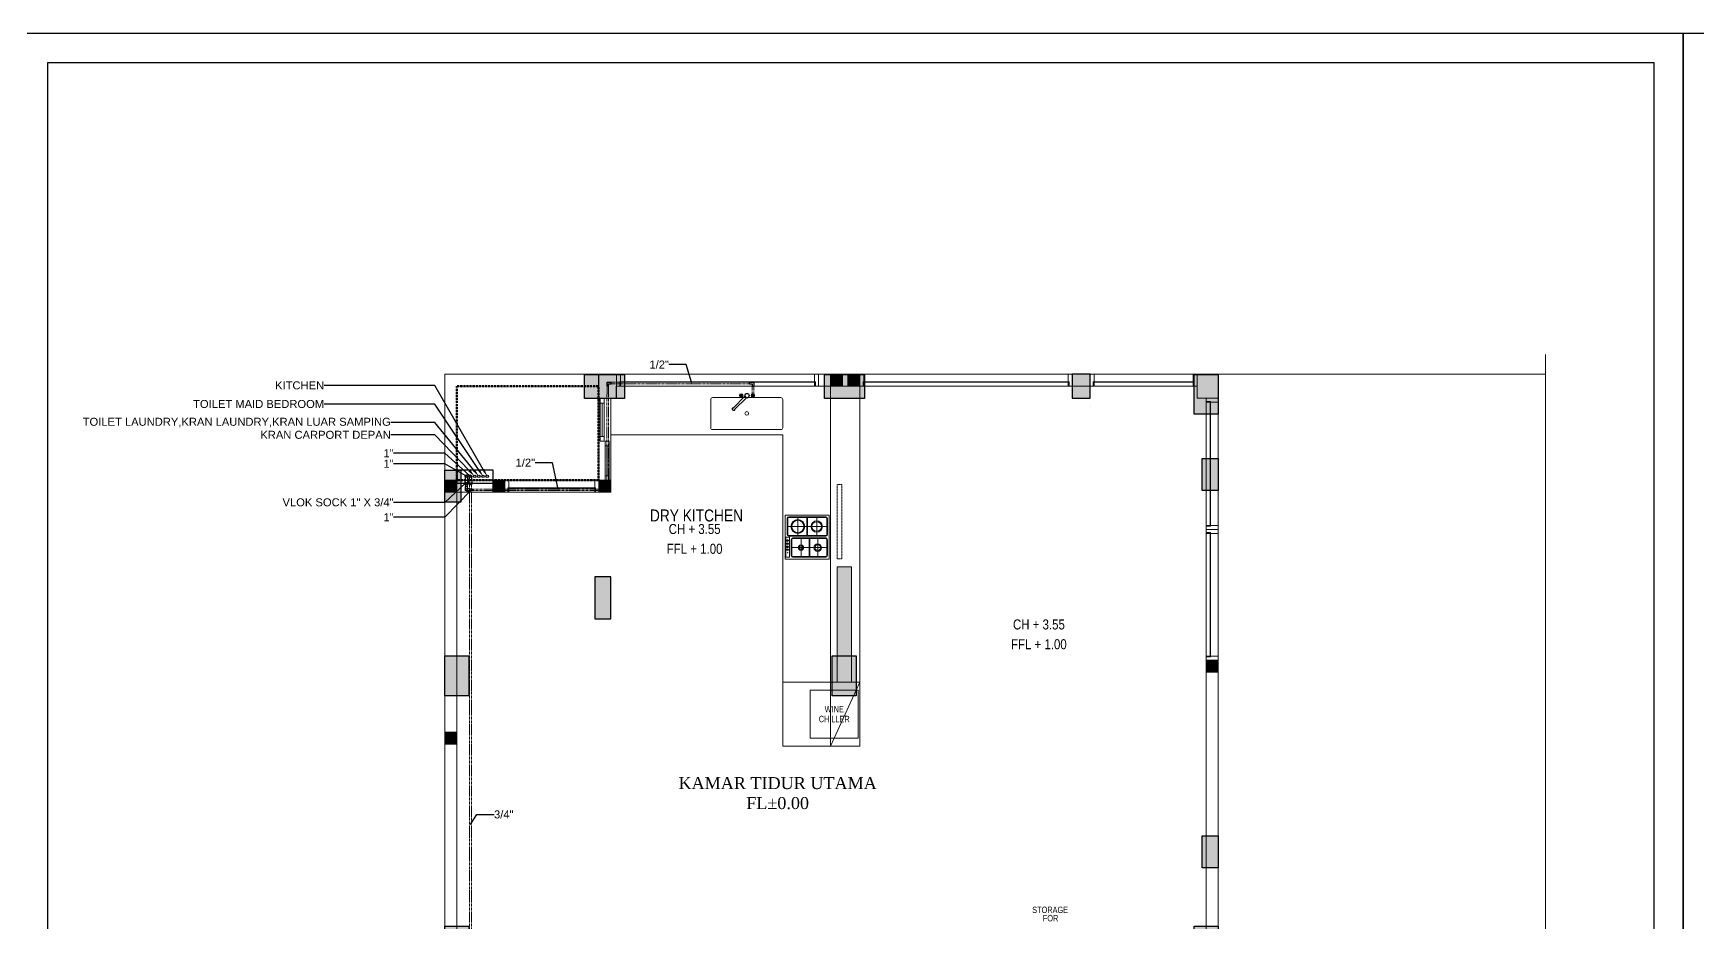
# Model space of a CAD drawing. Header units: millimetres. Extents: x 7371 to 278338, y -43753 to 35464.
# Drawn here: x 28353 to 49153, y 24348 to 35464 of the extents above; entities that cross this region are included whole.
import ezdxf
from ezdxf import colors
from ezdxf.entities.mleader import LeaderData, LeaderLine
from ezdxf.math import Vec2, Vec3

# ---------------------------------------------------------------- set-up
doc = ezdxf.new("R2010")
doc.units = ezdxf.units.MM
doc.header["$MEASUREMENT"] = 0
for name, pattern in [('CENTER', [50.8, 31.75, -6.35, 6.35, -6.35]), ('DASHED2', [0.375, 0.25, -0.125]), ('HIDDEN2', [0.1875, 0.125, -0.0625]), ('SLD-Solid', [0])]:
    doc.linetypes.add(name, pattern=pattern)
for name, color, linetype, lineweight in [('8', 8, 'Continuous', 5), ('DIM', 1, 'Continuous', 5), ('DINDING', 1, 'Continuous', 20), ('DOOR OPENING', 4, 'SLD-Solid', 5), ('FURNITURE', 25, 'Continuous', 5), ('HATCH', 8, 'Continuous', 13), ('KOL', 5, 'Continuous', 18), ('LEGEND', 1, 'DASHED2', 50), ('PIPA AIR BERSIH', 5, 'CENTER', 5), ('TEXT 1', 210, 'Continuous', 5)]:
    doc.layers.add(name, color=color, linetype=linetype, lineweight=lineweight)
for name, color, linetype in [('SUB TEXT', 1, 'Continuous'), ('TEXT', 4, 'Continuous'), ('WALL', 90, 'Continuous')]:
    doc.layers.add(name, color=color, linetype=linetype)
doc.styles.add('Arial Narrow', font='ARIALN.TTF')
doc.styles.get("Standard").update_dxf_attribs({"font": 'arial.ttf'})
pattern_1 = [(0, (0, 0), (0, 6.985), [5.08, -1.905]), (90, (0, 0), (-6.985, 4e-16), [5.08, -1.905])]

# ---------------------------------------------------------------- blocks, each defined once
blk = doc.blocks.new('KOLOM PRAKTIS')
at = {"layer": 'HATCH'}
h = blk.add_hatch(color=256, dxfattribs=at)
h.dxf.hatch_style = 1
h.paths.add_polyline_path([(-75, 75), (-75, -75), (75, -75), (75, 75)])
at = {"layer": 'KOL'}
blk.add_lwpolyline([(-75, -75), (75, -75), (75, 75), (-75, 75)], close=True, dxfattribs=at)
blk = doc.blocks.new('KSK 3A')
at = {"layer": 'DOOR OPENING', "linetype": 'Continuous'}
blk.add_line((0, 0), (0, 150), dxfattribs=at)
blk.add_lwpolyline([(50, 95), (40, 95), (40, 150), (5, 150), (5, 145), (0, 145), (0, 5), (5, 5), (5, 0), (50, 0)], close=True, dxfattribs=at)
blk = doc.blocks.new('k2')
at = {"layer": 'HATCH', "transparency": 33554687}
h = blk.add_hatch(color=256, dxfattribs=at)
h.dxf.hatch_style = 1
h.paths.add_polyline_path([(255.23, 156.058), (255.23, 155.758), (255.49, 155.758), (255.49, 156.058)])
at = {"layer": 'KOL', "transparency": 33554687}
blk.add_lwpolyline([(255.23, 155.758), (255.49, 155.758), (255.49, 156.058), (255.23, 156.058)], close=True, dxfattribs=at)
blk = doc.blocks.new('SINK PANTRY')
at = {"layer": 'FURNITURE', "linetype": 'Continuous', "ltscale": 0.5, "transparency": 33554687}
for p, q in [((207756, 177367), (207756, 178411)), ((207786, 178441), (208217, 178441)), ((208247, 178411), (208247, 177367)), ((207735, 177918), (207916, 178098)), ((207747, 177973), (207702, 177973)), ((207725, 177950), (207725, 177996)), ((207758, 177895), (207938, 178075)), ((207747, 177795), (207702, 177795)), ((207725, 177772), (207725, 177817)), ((208217, 177337), (207786, 177337))]:
    blk.add_line(p, q, dxfattribs=at)
for centre, radius in [((207725, 177884), 34.9), ((207725, 177884), 28.5), ((207725, 177973), 27.9), ((207725, 177973), 22.8), ((207999, 177889), 27.9), ((207725, 177795), 27.9), ((207725, 177795), 22.8)]:
    blk.add_circle(centre, radius, dxfattribs=at)
for centre, radius, start, end in [((207786, 178411), 30, 90, 180), ((208217, 178411), 30, 0, 90), ((207931, 178090), 23.3, 267.9463, 180.6751), ((207931, 178090), 16.9, 295.2833, 150.2559), ((207786, 177367), 30, 180, 220.8107), ((207786, 177367), 30, 180, 270), ((208217, 177367), 30, 270, 0)]:
    blk.add_arc(centre, radius, start, end, dxfattribs=at)
blk = doc.blocks.new('DAP')
at = {"layer": '8', "transparency": 33554687}
for p, q in [((250.293, 167.112), (250.843, 167.112)), ((250.293, 166.562), (250.293, 167.112)), ((250.315, 166.87), (250.315, 167.068)), ((250.324, 166.87), (250.324, 167.068)), ((250.564, 166.969), (250.324, 166.969)), ((250.337, 167.09), (250.799, 167.09)), ((250.337, 167.082), (250.564, 167.082)), ((250.451, 167.082), (250.451, 166.857)), ((250.564, 167.082), (250.564, 166.857)), ((250.573, 167.082), (250.573, 166.857)), ((250.573, 167.082), (250.799, 167.082)), ((250.573, 166.969), (250.812, 166.969)), ((250.686, 167.082), (250.686, 166.857)), ((250.812, 166.87), (250.812, 167.068)), ((250.821, 167.068), (250.821, 166.87)), ((250.821, 166.87), (250.821, 167.061)), ((250.843, 167.112), (250.843, 166.562)), ((250.302, 166.837), (250.302, 166.585)), ((250.347, 166.837), (250.302, 166.837)), ((250.322, 166.792), (250.337, 166.792)), ((250.322, 166.754), (250.337, 166.754)), ((250.337, 166.857), (250.564, 166.857)), ((250.337, 166.848), (250.799, 166.848)), ((250.347, 166.585), (250.347, 166.837)), ((250.367, 166.606), (250.367, 166.804)), ((250.376, 166.606), (250.376, 166.804)), ((250.389, 166.826), (250.799, 166.826)), ((250.389, 166.817), (250.59, 166.817)), ((250.49, 166.817), (250.49, 166.593)), ((250.573, 166.857), (250.799, 166.857)), ((250.59, 166.817), (250.59, 166.593)), ((250.599, 166.817), (250.799, 166.817)), ((250.599, 166.817), (250.599, 166.593)), ((250.699, 166.817), (250.699, 166.593)), ((250.812, 166.606), (250.812, 166.804)), ((250.821, 166.804), (250.821, 166.606)), ((250.821, 166.606), (250.821, 166.804)), ((250.843, 166.562), (250.293, 166.562)), ((250.302, 166.585), (250.347, 166.585)), ((250.322, 166.716), (250.337, 166.716)), ((250.322, 166.679), (250.337, 166.679)), ((250.376, 166.705), (250.59, 166.705)), ((250.389, 166.593), (250.59, 166.593)), ((250.389, 166.584), (250.799, 166.584)), ((250.599, 166.705), (250.818, 166.705)), ((250.599, 166.593), (250.799, 166.593)), ((250.261, 165.022), (251.225, 165.022)), ((250.86, 165.022), (250.86, 164.222)), ((250.86, 164.222), (251.225, 165.022)), ((251.225, 165.022), (251.225, 164.222))]:
    blk.add_line(p, q, dxfattribs=at)
at = {"layer": '8', "linetype": 'Continuous', "transparency": 33554687}
blk.add_line((250.261, 164.222), (251.225, 164.222), dxfattribs=at)
at = {"layer": '8', "linetype": 'HIDDEN2', "ltscale": 5, "transparency": 33554559}
blk.add_lwpolyline([(250.605, 164.322), (251.205, 164.322), (251.205, 164.922), (250.605, 164.922)], close=True, dxfattribs=at)
at = {"layer": '8', "transparency": 33554687}
for centre, radius in [((250.451, 166.969), 0.087), ((250.451, 166.969), 0.076), ((250.686, 166.969), 0.0712), ((250.686, 166.969), 0.0602), ((250.322, 166.792), 0.0113), ((250.322, 166.754), 0.0113), ((250.322, 166.716), 0.0113), ((250.322, 166.792), 0.00804), ((250.322, 166.754), 0.00804), ((250.322, 166.716), 0.00804), ((250.49, 166.705), 0.034), ((250.49, 166.705), 0.023), ((250.699, 166.705), 0.0476), ((250.699, 166.705), 0.0366), ((250.322, 166.679), 0.0113), ((250.322, 166.679), 0.00804), ((250.322, 166.641), 0.00282)]:
    blk.add_circle(centre, radius, dxfattribs=at)
for centre, radius, start, end in [((250.337, 167.068), 0.022, 90, 180), ((250.337, 167.068), 0.0132, 90, 180), ((250.799, 167.068), 0.022, 0, 90), ((250.799, 167.068), 0.0132, 0, 90), ((250.337, 166.87), 0.022, 180, 270), ((250.337, 166.87), 0.0132, 180, 270), ((250.389, 166.804), 0.022, 90, 180), ((250.389, 166.804), 0.0132, 90, 180), ((250.799, 166.87), 0.022, 270, 0), ((250.799, 166.87), 0.0132, 270, 0), ((250.799, 166.804), 0.022, 0, 90), ((250.799, 166.804), 0.0132, 0, 90), ((250.389, 166.606), 0.022, 180, 270), ((250.389, 166.606), 0.0132, 180, 270), ((250.799, 166.606), 0.022, 270, 0), ((250.799, 166.606), 0.0132, 270, 0)]:
    blk.add_arc(centre, radius, start, end, dxfattribs=at)
at = {"layer": 'FURNITURE', "linetype": 'Continuous', "transparency": 33554687}
for p in [(248.11, 168.117), (250.261, 164.222)]:
    blk.add_line(p, (250.261, 168.117), dxfattribs=at)
at = {"layer": 'FURNITURE', "linetype": 'Continuous', "transparency": 33554687, "xscale": -0.0008158005074942445, "yscale": 0.0008158005074942445, "zscale": 0.0008158005074942277, "rotation": 90}
blk.add_blockref('SINK PANTRY', (394.933, 338.068), dxfattribs=at)
at = {"layer": 'TEXT 1', "transparency": 33554687, "style": 'Arial Narrow'}
for s, p in [('WINE', (250.786, 164.645)), ('CHILLER', (250.712, 164.521))]:
    blk.add_text(s, height=0.08, dxfattribs=at).set_placement(p)
blk = doc.blocks.new('k4')
at = {"true_color": 0x636466}
h = blk.add_hatch(dxfattribs=at)
h.set_pattern_fill('ANGLE', color=251)
h.set_pattern_definition(pattern_1)
h.paths.add_polyline_path([(210.558, -20.392), (210.358, -20.392), (210.358, -20.792), (210.558, -20.792)])
h = blk.add_hatch(color=251, dxfattribs=at)
h.dxf.hatch_style = 1
h.paths.add_polyline_path([(210.558, -20.594), (210.358, -20.594), (210.358, -20.792), (210.558, -20.792)])
h.paths.add_polyline_path([(210.558, -20.392), (210.358, -20.392), (210.358, -20.594), (210.558, -20.594)])
for p, q in [((210.358, -20.392), (210.558, -20.392)), ((210.558, -20.392), (210.558, -20.792)), ((210.558, -20.792), (210.358, -20.792))]:
    blk.add_line(p, q)
blk.add_lwpolyline([(210.358, -20.392), (210.558, -20.392), (210.558, -20.792), (210.358, -20.792)], close=True)
blk = doc.blocks.new('kolom1')
at = {"true_color": 0x636466}
h = blk.add_hatch(dxfattribs=at)
h.set_pattern_fill('ANGLE', color=251)
h.set_pattern_definition(pattern_1)
h.paths.add_polyline_path([(201.312, -20.514), (201.612, -20.514), (201.612, -20.014), (201.312, -20.014)])
h = blk.add_hatch(color=251, dxfattribs=at)
h.dxf.hatch_style = 1
h.paths.add_polyline_path([(201.612, -20.014), (201.312, -20.014), (201.312, -20.514), (201.612, -20.514)])
blk.add_lwpolyline([(201.612, -20.014), (201.612, -20.514), (201.312, -20.514), (201.312, -20.014)], close=True)
blk = doc.blocks.new('KL3')
at = {"true_color": 0x636466}
h = blk.add_hatch(color=251, dxfattribs=at)
h.dxf.hatch_style = 1
h.paths.add_polyline_path([(349.253, -321.782), (349.103, -321.782), (349.103, -322.082), (349.253, -322.082)])
at = {"color": 244, "lineweight": -2, "true_color": 0x991b1e}
blk.add_line((357.173, -307.682), (357.173, -307.682), dxfattribs=at)
blk.add_lwpolyline([(349.103, -321.782), (349.253, -321.782), (349.253, -322.082), (349.103, -322.082)], close=True)
for p, rotation in [((371.364, -105.971), 270), ((374.364, -105.971), 270), ((374.364, -112.971), 270), ((555.574, -336.896), 180), ((374.364, -118.896), 270), ((377.361, -118.896), 270)]:
    blk.add_blockref('kolom1', p, dxfattribs=dict(rotation=rotation))
for name, p in [('kolom1', (157.161, -287.269)), ('k4', (148.214, -287.942)), ('k4', (138.744, -288.09)), ('kolom1', (147.791, -290.789)), ('kolom1', (152.636, -290.789)), ('k4', (148.214, -292.662)), ('kolom1', (147.791, -294.169)), ('kolom1', (157.161, -294.169)), ('kolom1', (155.636, -296.369)), ('kolom1', (147.791, -300.169))]:
    blk.add_blockref(name, p)
blk = doc.blocks.new('fdfd')
blk.add_lwpolyline([(99685, -1599), (99685, -1649), (99717, -1649), (99717, -1599)])
blk.add_circle((99701, -1599), 16)
blk = doc.blocks.new('sock1')
for points in [[(99331.5, -6891.7), (99346.5, -6891.7), (99346.5, -6907.2), (99345, -6909.4), (99345, -6917.9), (99333, -6917.9), (99333, -6909.4), (99331.5, -6907.2), (99331.5, -6891.7)], [(99345, -6909.4), (99333, -6909.4)]]:
    blk.add_lwpolyline(points)
blk = doc.blocks.new('_Dot')
at = {"color": 0, "linetype": 'ByBlock', "lineweight": -2}
blk.add_line((-0.5, 0), (-1, 0), dxfattribs=at)
at = {"color": 0, "linetype": 'ByBlock', "const_width": 0.5}
blk.add_lwpolyline([(-0.25, 0, 1), (0.25, 0, 1)], format="xyb", close=True, dxfattribs=at)

msp = doc.modelspace()

# ---------------------------------------------------------------- hatches: boundary and pattern name
at = {"layer": 'HATCH', "transparency": 33554559}
h = msp.add_hatch(color=8, dxfattribs=at)
h.dxf.hatch_style = 1
h.paths.add_polyline_path([(38399.7, 27354.7), (38579.5, 27354.7), (38579.5, 28793.7), (38399.7, 28793.7)])
at = {"layer": 'WALL', "transparency": 33554687}
h = msp.add_hatch(color=8, dxfattribs=at)
h.dxf.hatch_style = 1
h.paths.add_polyline_path([(35641.6, 31202), (35419.3, 31202), (35419.3, 30902.2), (35641.6, 30902.2), (35641.6, 31052.1)])
h = msp.add_hatch(color=8, dxfattribs=at)
h.dxf.hatch_style = 1
h.paths.add_polyline_path([(41337.6, 30902.2), (41560, 30902.2), (41560, 31202), (41337.6, 31202)])
at = {"layer": 'WALL', "transparency": 33554559}
h = msp.add_hatch(color=8, dxfattribs=at)
h.dxf.hatch_style = 1
h.paths.add_polyline_path([(35569.1, 28668.8), (35419.3, 28668.8), (35369.3, 28668.8), (35369.3, 28144.1), (35569.1, 28144.1)])

# ---------------------------------------------------------------- linework, layer by layer
for points in [[(48970.2, 35463.6), (48970.2, 5896.5), (28170.7, 5896.5), (28170.7, 35463.6)], [(69769.7, 35463.6), (69769.7, 5896.5), (48970.2, 5896.5), (48970.2, 35463.6)], [(48605.3, 35098.7), (48605.3, 6261.4), (28535.6, 6261.4), (28535.6, 35098.7)], [(34101.7, 30002.8), (33645.8, 30002.8), (33645.8, 29842.8), (34101.7, 29842.8)]]:
    msp.add_lwpolyline(points, close=True)
for points in [[(35522.6, 31052.1), (35522.6, 31102.4), (35572.6, 31102.4)], [(35542.6, 31052.1), (35522.6, 31052.1)], [(35542.6, 31052.1), (35542.6, 31082.1), (35572.6, 31082.1)], [(35572.6, 31082.1), (35572.6, 31102.4)], [(37305.2, 31082.4), (37305.2, 31102.4)], [(37305.2, 31102.4), (37355.5, 31102.4), (37355.5, 31052.4)], [(37305.2, 31082.4), (37335.2, 31082.4), (37335.2, 31052.4)], [(37335.2, 31052.4), (37355.5, 31052.4)], [(33645.2, 29877.9), (33645.6, 30002.8)], [(35522.3, 29798.3), (35522.3, 29768.3), (35492.3, 29768.3)], [(35542.3, 29798.3), (35542.3, 29748), (35492.3, 29748)], [(35492.3, 29768.3), (35492.3, 29748)], [(35522.3, 29798.3), (35542.3, 29798.3)]]:
    msp.add_lwpolyline(points)
for centre in [(33765.6, 29927.6), (33817.6, 29927.4), (33869.6, 29927.3), (33921.6, 29927.1), (33973.6, 29927), (34025.6, 29926.6)]:
    msp.add_circle(centre, 16)
at = {"layer": '8', "color": 8, "transparency": 33554687}
for p, q in [((47248.5, 31202), (43158.8, 31202)), ((38317.2, 27354.7), (38317.2, 31052.1))]:
    msp.add_line(p, q, dxfattribs=at)
at = {"layer": '8', "color": 8, "linetype": 'Continuous', "transparency": 33554687}
msp.add_line((38682, 31052.1), (38682, 27354.7), dxfattribs=at)
at = {"layer": '8', "color": 8, "transparency": 33554687}
msp.add_lwpolyline([(47248.5, 11315.9), (47248.5, 31448.7)], dxfattribs=at)
at = {"layer": '8', "color": 8, "linetype": 'DASHED2', "ltscale": 5, "transparency": 33554559}
msp.add_lwpolyline([(38397.2, 28893.6), (38457.1, 28893.6), (38457.1, 29823), (38397.2, 29823)], close=True, dxfattribs=at)
at = {"layer": 'DINDING', "color": 8}
for p, q in [((33495.6, 29877.9), (33495.6, 31202)), ((33495.6, 31202), (35419.3, 31202))]:
    msp.add_line(p, q, dxfattribs=at)
for points in [[(42899, 31052.1), (35641.6, 31052.1), (35641.6, 31202), (42899, 31202)], [(33645.5, 29753), (33645.5, 17086.9), (33495.6, 17086.9), (33495.6, 29753)], [(33645.5, 29728), (34095.2, 29728), (34095.2, 29877.9), (33645.5, 29877.9)], [(43008.9, 23982.1), (43008.9, 27479.6), (43158.8, 27479.6), (43158.8, 23982.1)]]:
    msp.add_lwpolyline(points, close=True, dxfattribs=at)
at = {"layer": 'DOOR OPENING', "color": 8, "linetype": 'Continuous'}
for p, q in [((38167.3, 31202), (38167.3, 31052.1)), ((38682, 31202), (38682, 31052.1)), ((41337.6, 31202), (41337.6, 31052.1)), ((41560, 31202), (41560, 31052.1)), ((42899, 31202), (42899, 31052.1)), ((43158.8, 30902.2), (43008.9, 30902.2)), ((34245.1, 29877.9), (34245.1, 29728)), ((35419.3, 29877.9), (35419.3, 29728)), ((43158.8, 29263.4), (43008.9, 29263.4)), ((43158.8, 29263.4), (43008.9, 29263.4)), ((43158.8, 27629.5), (43008.9, 27629.5))]:
    msp.add_line(p, q, dxfattribs=at)
at = {"layer": 'DOOR OPENING', "color": 8, "linetype": 'Continuous', "ltscale": 0.75, "transparency": 33554687}
for p, q in [((38127.4, 31102.1), (38117.4, 31102.1)), ((38117.4, 31102.1), (38117.4, 31052.1)), ((38117.4, 31052.1), (38127.4, 31052.1)), ((38127.4, 31052.1), (38127.4, 31102.1)), ((38721.9, 31052.1), (38721.9, 31102.1)), ((38721.9, 31102.1), (38731.9, 31102.1)), ((38731.9, 31052.1), (38721.9, 31052.1)), ((38731.9, 31102.1), (38731.9, 31052.1)), ((41297.6, 31102.1), (41287.6, 31102.1)), ((41287.6, 31102.1), (41287.6, 31052.1)), ((41287.6, 31052.1), (41297.6, 31052.1)), ((41297.6, 31052.1), (41297.6, 31102.1)), ((41599.9, 31052.1), (41599.9, 31102.1)), ((41599.9, 31102.1), (41609.9, 31102.1)), ((41609.9, 31052.1), (41599.9, 31052.1)), ((41609.9, 31102.1), (41609.9, 31052.1)), ((42859, 31102.1), (42849, 31102.1)), ((42849, 31102.1), (42849, 31052.1)), ((42849, 31052.1), (42859, 31052.1)), ((42859, 31052.1), (42859, 31102.1)), ((34285, 29728), (34285, 29778)), ((34285, 29778), (34295, 29778)), ((34295, 29778), (34295, 29728)), ((35379.3, 29778), (35369.3, 29778)), ((35369.3, 29778), (35369.3, 29728)), ((35379.3, 29728), (35379.3, 29778)), ((34295, 29728), (34285, 29728)), ((35369.3, 29728), (35379.3, 29728)), ((43008.9, 29313.3), (43008.9, 29303.3)), ((43058.9, 29313.3), (43008.9, 29313.3)), ((43008.9, 29303.3), (43058.9, 29303.3)), ((43008.9, 29213.4), (43008.9, 29223.4)), ((43008.9, 29223.4), (43058.9, 29223.4)), ((43058.9, 29213.4), (43008.9, 29213.4)), ((43058.9, 29303.3), (43058.9, 29313.3)), ((43058.9, 29223.4), (43058.9, 29213.4))]:
    msp.add_line(p, q, dxfattribs=at)
at = {"layer": 'DOOR OPENING', "color": 8, "linetype": 'Continuous', "transparency": 33554687}
for p, q in [((35419.3, 29877.9), (35419.3, 30902.2)), ((35439.2, 30840.6), (35439.2, 30423.4)), ((35464.2, 30840.6), (35464.2, 30423.4)), ((35489.2, 30840.6), (35489.2, 30423.4)), ((35569.1, 29877.9), (35569.1, 30902.2)), ((35499.2, 30306), (35499.2, 29933.7)), ((35524.2, 30306), (35524.2, 29933.7)), ((35549.2, 30306), (35549.2, 29933.7))]:
    msp.add_line(p, q, dxfattribs=at)
at = {"layer": 'DOOR OPENING', "color": 8, "linetype": 'Continuous'}
for points in [[(38117.4, 31107.1), (38127.4, 31107.1), (38127.4, 31052.1), (38162.3, 31052.1), (38162.3, 31057.1), (38167.3, 31057.1), (38167.3, 31197), (38162.3, 31197), (38162.3, 31202), (38117.4, 31202)], [(38731.9, 31107.1), (38721.9, 31107.1), (38721.9, 31052.1), (38687, 31052.1), (38687, 31057.1), (38682, 31057.1), (38682, 31197), (38687, 31197), (38687, 31202), (38731.9, 31202)], [(41287.6, 31107.1), (41297.6, 31107.1), (41297.6, 31052.1), (41332.6, 31052.1), (41332.6, 31057.1), (41337.6, 31057.1), (41337.6, 31197), (41332.6, 31197), (41332.6, 31202), (41287.6, 31202)], [(41609.9, 31107.1), (41599.9, 31107.1), (41599.9, 31052.1), (41564.9, 31052.1), (41564.9, 31057.1), (41560, 31057.1), (41560, 31197), (41564.9, 31197), (41564.9, 31202), (41609.9, 31202)], [(42849, 31107.1), (42859, 31107.1), (42859, 31052.1), (42894, 31052.1), (42894, 31057.1), (42899, 31057.1), (42899, 31197), (42894, 31197), (42894, 31202), (42849, 31202)], [(43063.9, 30852.2), (43063.9, 30862.2), (43008.9, 30862.2), (43008.9, 30897.2), (43013.9, 30897.2), (43013.9, 30902.2), (43153.8, 30902.2), (43153.8, 30897.2), (43158.8, 30897.2), (43158.8, 30852.2)], [(34295, 29783), (34285, 29783), (34285, 29728), (34250.1, 29728), (34250.1, 29733), (34245.1, 29733), (34245.1, 29872.9), (34250.1, 29872.9), (34250.1, 29877.9), (34295, 29877.9)], [(35369.3, 29783), (35379.3, 29783), (35379.3, 29728), (35414.3, 29728), (35414.3, 29733), (35419.3, 29733), (35419.3, 29872.9), (35414.3, 29872.9), (35414.3, 29877.9), (35369.3, 29877.9)], [(43063.9, 29313.3), (43063.9, 29303.3), (43008.9, 29303.3), (43008.9, 29268.3), (43013.9, 29268.3), (43013.9, 29263.4), (43153.8, 29263.4), (43153.8, 29268.3), (43158.8, 29268.3), (43158.8, 29313.3)], [(43063.9, 29213.4), (43063.9, 29223.4), (43008.9, 29223.4), (43008.9, 29258.4), (43013.9, 29258.4), (43013.9, 29263.4), (43153.8, 29263.4), (43153.8, 29258.4), (43158.8, 29258.4), (43158.8, 29213.4)], [(43063.9, 27679.5), (43063.9, 27669.5), (43008.9, 27669.5), (43008.9, 27634.5), (43013.9, 27634.5), (43013.9, 27629.5), (43153.8, 27629.5), (43153.8, 27634.5), (43158.8, 27634.5), (43158.8, 27679.5)]]:
    msp.add_lwpolyline(points, close=True, dxfattribs=at)
at = {"layer": 'DOOR OPENING', "color": 8, "linetype": 'Continuous', "transparency": 33554687}
for points in [[(38127.4, 31107.1), (35681.6, 31107.1), (35681.6, 31102.1), (38127.4, 31102.1)], [(41297.6, 31107.1), (38721.9, 31107.1), (38721.9, 31102.1), (41297.6, 31102.1)], [(42859, 31107.1), (41599.9, 31107.1), (41599.9, 31102.1), (42859, 31102.1)], [(43158.8, 27629.5), (43158.8, 30902.2), (43008.9, 30902.2), (43008.9, 27629.5)], [(43063.9, 29303.3), (43063.9, 30862.2), (43058.9, 30862.2), (43058.9, 29303.3)], [(35419.3, 29877.9), (34245.1, 29877.9), (34245.1, 29728), (35419.3, 29728)], [(35379.3, 29783), (34285, 29783), (34285, 29778), (35379.3, 29778)], [(43063.9, 27669.5), (43063.9, 29223.4), (43058.9, 29223.4), (43058.9, 27669.5)]]:
    msp.add_lwpolyline(points, close=True, dxfattribs=at)
at = {"layer": 'DOOR OPENING', "color": 8, "linetype": 'Continuous', "ltscale": 0.75, "transparency": 33554687}
for points in [[(35691.6, 31052.1), (35681.6, 31052.1), (35681.6, 31102.1), (35691.6, 31102.1)], [(35489.2, 30902.2), (35489.2, 30840.6), (35439.2, 30840.6), (35439.2, 30902.2), (35469.2, 30902.2)], [(43008.9, 30852.2), (43008.9, 30862.2), (43058.9, 30862.2), (43058.9, 30852.2)], [(35489.2, 30423.4), (35489.2, 30367.6), (35439.2, 30367.6), (35439.2, 30423.4), (35469.2, 30423.4)], [(35549.2, 30367.6), (35549.2, 30306), (35499.2, 30306), (35499.2, 30367.6), (35529.2, 30367.6)], [(35549.2, 29933.7), (35549.2, 29877.9), (35499.2, 29877.9), (35499.2, 29933.7), (35529.2, 29933.7)], [(43008.9, 27679.5), (43008.9, 27669.5), (43058.9, 27669.5), (43058.9, 27679.5)]]:
    msp.add_lwpolyline(points, close=True, dxfattribs=at)
at = {"layer": 'KOL', "color": 8, "transparency": 33554687}
msp.add_lwpolyline([(38579.5, 27354.7), (38399.7, 27354.7), (38399.7, 28793.7), (38579.5, 28793.7)], close=True, dxfattribs=at)
at = {"layer": 'LEGEND', "color": 8}
msp.add_lwpolyline([(33645.5, 31052.1), (35414.3, 31052.1), (35414.3, 29877.9), (33645.5, 29877.9)], close=True, dxfattribs=at)
at = {"layer": 'PIPA AIR BERSIH'}
for points in [[(35522.3, 29798.3), (35522.6, 31052.1)], [(35542.6, 29798.3), (35542.6, 31052.1)], [(37305.2, 31102.1), (35572.6, 31102.4)], [(37305.2, 31082.4), (35572.6, 31082.1)], [(37335.5, 30956.8), (37335.5, 31052.1)], [(37355.5, 30956.7), (37355.5, 31052.1)], [(33677.6, 30002.8), (33677.6, 30002.9)], [(33752.5, 29822.3), (33752.5, 29799.8)], [(33804.4, 29748), (33765.2, 29748)], [(33777.8, 29822.3), (33777.8, 29799.8)], [(33804.5, 29822.2), (33801.6, 18701.7)], [(33829.8, 29822.2), (33829.8, 18701.7)], [(35492.3, 29768.3), (33851, 29768.3)], [(35492.3, 29748), (33851, 29748)]]:
    msp.add_lwpolyline(points, dxfattribs=at)
at = {"layer": 'WALL', "color": 8, "transparency": 33554687}
for p, q in [((35419.3, 31202), (35641.6, 31202)), ((35419.3, 30902.2), (35419.3, 31202)), ((35641.6, 30902.2), (35641.6, 31052.1)), ((35419.3, 30902.2), (35641.6, 30902.2)), ((35569.1, 28668.8), (35369.3, 28668.8)), ((35369.3, 28668.8), (35369.3, 28144.1)), ((35569.1, 28144.1), (35569.1, 28668.8)), ((35369.3, 28144.1), (35569.1, 28144.1))]:
    msp.add_line(p, q, dxfattribs=at)
msp.add_lwpolyline([(41337.6, 30902.2), (41560, 30902.2), (41560, 31202), (41337.6, 31202)], close=True, dxfattribs=at)

# ---------------------------------------------------------------- block references
for name, p, xscale, yscale, zscale in [('KL3', (-315362.7, 338269.1), 999.2999589644489, 999.2999589644489, 999.2999589644489), ('sock1', (-176384.7, 44457), 2.115480875149517, 2.115480875149517, 2.115480875149517), ('sock1', (-176332.7, 44456.9), 2.115480875149517, 2.115480875149517, 2.115480875149517)]:
    msp.add_blockref(name, p, dxfattribs=dict(xscale=xscale, yscale=yscale, zscale=zscale))
at = {"color": 8, "xscale": 999.2999589644489, "yscale": 999.2999589644489, "zscale": 999.2999589644489}
for name, p in [('k2', (-212152.1, -124746.3)), ('DAP', (-212367.4, -137552.2))]:
    msp.add_blockref(name, p, dxfattribs=at)
for p in [(-65935.1, 31526.9), (-65883.1, 31526.7)]:
    msp.add_blockref('fdfd', p)
for name, p, xscale, yscale, zscale, rotation in [('fdfd', (116744.7, 28427.1), 0.832286218662922, 0.832286218662922, 0.832286218662922, 180), ('fdfd', (32434.1, -53221.3), 0.832286218662922, 0.832286218662922, 0.832286218662922, 89.99999999999999), ('sock1', (22143.3, -138361.7), 1.692384477065445, 1.692384477065445, 1.692384477065445, 89.99999999999999)]:
    msp.add_blockref(name, p, dxfattribs=dict(xscale=xscale, yscale=yscale, zscale=zscale, rotation=rotation))
at = {"layer": 'DOOR OPENING', "color": 8, "transparency": 33554687, "xscale": -0.999299958964449, "yscale": 0.999299958964449, "zscale": 0.999299958964449, "rotation": 180}
msp.add_blockref('KSK 3A', (35641.6, 31202), dxfattribs=at)
at = {"layer": 'WALL', "color": 8, "transparency": 33554687, "xscale": 0.999299958964449, "yscale": 0.999299958964449, "zscale": 0.999299958964449}
for p in [(38392.2, 31127), (38607, 31127), (33570.5, 29803), (34170.1, 29803), (35494.2, 29803), (43083.9, 27554.6), (33570.5, 26655.2)]:
    msp.add_blockref('KOLOM PRAKTIS', p, dxfattribs=at)

# ---------------------------------------------------------------- texts
at = {"layer": 'DIM', "color": 8, "insert": (37654.7, 25966.5), "char_height": 149.895, "attachment_point": 5}
msp.add_mtext('\\A1;{\\fTimes New Roman|b0|i0|c0|p18;KAMAR TIDUR UTAMA\\PFL%%P0.00}', dxfattribs=at)
at = {"layer": 'SUB TEXT', "color": 8, "transparency": 33554687, "style": 'Arial Narrow'}
for s, p in [('CH + 3.55', (36293.9, 29206.1)), ('FFL + 1.00', (36269.4, 28958.7)), ('CH + 3.55', (40595.8, 28013.2)), ('FFL + 1.00', (40571.3, 27765.9))]:
    msp.add_text(s, height=124.91, dxfattribs=at).set_placement(p)
at = {"layer": 'TEXT', "color": 8, "transparency": 33554687, "style": 'Arial Narrow'}
msp.add_text('DRY KITCHEN', height=149.895, dxfattribs=at).set_placement((36058.9, 29362.5))
at = {"layer": 'TEXT 1', "color": 8, "transparency": 33554687, "style": 'Arial Narrow'}
for s, p in [('STORAGE', (40836.4, 24468.7)), ('FOR', (40968.9, 24365.5))]:
    msp.add_text(s, height=79.94, dxfattribs=at).set_placement(p)

# ---------------------------------------------------------------- leaders
ml = msp.add_multileader_mtext('Standard')
ml.set_content('\\A1;1/2"', color=256)
ml.set_leader_properties()
ml.set_arrow_properties(name='DOT')
ml.build(insert=Vec2(0, 0))
ml.multileader.update_dxf_attribs({"dogleg_length": 0.36, "arrow_head_size": 10})
ctx = ml.context
ctx.base_point, ctx.char_height, ctx.arrow_head_size, ctx.landing_gap_size, ctx.plane_origin = Vec3(36074.3, 31322.7), 100, 10, 0.09, Vec3(36582.1, 31093.2)
ctx.text_align_type = 2
notes = []
notes.append((ctx, [(1, (1, 1, 0), (36512, 31322.7), (-1, 0), 215.5, [(0, [(36582.1, 31093.2)], 0, [])])]))
ctx.mtext.insert, ctx.mtext.width, ctx.mtext.alignment, ctx.mtext.flow_direction = Vec3(36296.4, 31373.5), 39.598, 3, 5
ml = msp.add_multileader_mtext('Standard')
ml.set_content('KITCHEN', color=256)
ml.set_leader_properties()
ml.build(insert=Vec2(0, 0))
ml.multileader.update_dxf_attribs({"dogleg_length": 0.36, "arrow_head_size": 100})
ctx = ml.context
ctx.base_point, ctx.char_height, ctx.arrow_head_size, ctx.landing_gap_size, ctx.plane_origin = Vec3(31396.1, 31062.7), 100, 100, 0.09, Vec3(34025.6, 29926.6)
ctx.text_align_type = 2
notes.append((ctx, [(1, (1, 1, 0), (33371.7, 31062.7), (-1, 0), 1384, [(0, [(34025.6, 29926.6)], 0, [])])]))
ctx.mtext.insert, ctx.mtext.width, ctx.mtext.alignment, ctx.mtext.flow_direction = Vec3(31987.7, 31113.6), 1232.045, 3, 5
ml = msp.add_multileader_mtext('Standard')
ml.set_content('TOILET MAID BEDROOM', color=256)
ml.set_leader_properties()
ml.build(insert=Vec2(0, 0))
ml.multileader.update_dxf_attribs({"dogleg_length": 0.36, "arrow_head_size": 100})
ctx = ml.context
ctx.base_point, ctx.char_height, ctx.arrow_head_size, ctx.landing_gap_size, ctx.plane_origin = Vec3(30363.7, 30830.3), 100, 100, 0.09, Vec3(33973.6, 29927)
ctx.text_align_type = 2
notes.append((ctx, [(1, (1, 1, 0), (33371.7, 30830.3), (-1, 0), 1384, [(0, [(33973.6, 29927)], 0, [])])]))
ctx.mtext.insert, ctx.mtext.alignment, ctx.mtext.flow_direction = Vec3(31987.7, 30881.2), 3, 5
ml = msp.add_multileader_mtext('Standard')
ml.set_content('TOILET LAUNDRY,KRAN LAUNDRY,KRAN LUAR SAMPING', color=256)
ml.set_leader_properties()
ml.build(insert=Vec2(0, 0))
ml.multileader.update_dxf_attribs({"dogleg_length": 0.36, "arrow_head_size": 100})
ctx = ml.context
ctx.base_point, ctx.char_height, ctx.arrow_head_size, ctx.landing_gap_size, ctx.plane_origin = Vec3(28982, 30598.8), 100, 100, 0.09, Vec3(33921.6, 29927.1)
ctx.text_align_type = 2
notes.append((ctx, [(1, (1, 1, 0), (33371.7, 30598.8), (-1, 0), 551.3, [(0, [(33921.6, 29927.1)], 0, [])])]))
ctx.mtext.insert, ctx.mtext.alignment, ctx.mtext.flow_direction = Vec3(32820.3, 30658.7), 3, 5
ml = msp.add_multileader_mtext('Standard')
ml.set_content('KRAN CARPORT DEPAN', color=256)
ml.set_leader_properties()
ml.build(insert=Vec2(0, 0))
ml.multileader.update_dxf_attribs({"dogleg_length": 0.36, "arrow_head_size": 100})
ctx = ml.context
ctx.base_point, ctx.char_height, ctx.arrow_head_size, ctx.landing_gap_size, ctx.plane_origin = Vec3(31211.9, 30444.8), 100, 100, 0.09, Vec3(33869.6, 29927.3)
ctx.text_align_type = 2
notes.append((ctx, [(1, (1, 1, 0), (33371.7, 30444.8), (-1, 0), 551.3, [(0, [(33869.6, 29927.3)], 0, [])])]))
ctx.mtext.insert, ctx.mtext.alignment, ctx.mtext.flow_direction = Vec3(32820.3, 30495.7), 3, 5
ml = msp.add_multileader_mtext('Standard')
ml.set_content('\\A1;1"', color=256)
ml.set_leader_properties()
ml.set_arrow_properties(name='DOT')
ml.build(insert=Vec2(0, 0))
ml.multileader.update_dxf_attribs({"dogleg_length": 0.36, "arrow_head_size": 10})
ctx = ml.context
ctx.base_point, ctx.char_height, ctx.arrow_head_size, ctx.landing_gap_size, ctx.plane_origin = Vec3(32750.6, 30215.8), 100, 10, 0.09, Vec3(33817.6, 29927.4)
ctx.text_align_type = 2
notes.append((ctx, [(1, (1, 1, 0), (33495.6, 30215.8), (-1, 0), 639.3, [(0, [(33817.6, 29927.4)], 0, [])])]))
ctx.mtext.insert, ctx.mtext.width, ctx.mtext.alignment, ctx.mtext.flow_direction = Vec3(32856.2, 30265.8), 39.598, 3, 5
ml = msp.add_multileader_mtext('Standard')
ml.set_content('\\A1;1"', color=256)
ml.set_leader_properties()
ml.set_arrow_properties(name='DOT')
ml.build(insert=Vec2(0, 0))
ml.multileader.update_dxf_attribs({"dogleg_length": 0.36, "arrow_head_size": 10})
ctx = ml.context
ctx.base_point, ctx.char_height, ctx.arrow_head_size, ctx.landing_gap_size, ctx.plane_origin = Vec3(32750.6, 30084.3), 100, 10, 0.09, Vec3(33765.6, 29927.6)
ctx.text_align_type = 2
notes.append((ctx, [(1, (1, 1, 0), (33495.6, 30084.3), (-1, 0), 639.3, [(0, [(33765.6, 29927.6)], 0, [])])]))
ctx.mtext.insert, ctx.mtext.width, ctx.mtext.alignment, ctx.mtext.flow_direction = Vec3(32856.2, 30134.3), 39.598, 3, 5
ml = msp.add_multileader_mtext('Standard')
ml.set_content('\\A1;1/2"', color=256)
ml.set_leader_properties()
ml.set_arrow_properties(name='DOT')
ml.build(insert=Vec2(0, 0))
ml.multileader.update_dxf_attribs({"dogleg_length": 0.36, "arrow_head_size": 10})
ctx = ml.context
ctx.base_point, ctx.char_height, ctx.arrow_head_size, ctx.landing_gap_size, ctx.plane_origin = Vec3(34401.8, 30096.8), 100, 10, 0.09, Vec3(34914.5, 29758.6)
ctx.text_align_type = 2
notes.append((ctx, [(1, (1, 1, 0), (34839.6, 30096.8), (-1, 0), 215.5, [(0, [(34914.5, 29758.6)], 0, [])])]))
ctx.mtext.insert, ctx.mtext.width, ctx.mtext.alignment, ctx.mtext.flow_direction = Vec3(34623.9, 30147.7), 39.598, 3, 5
ml = msp.add_multileader_mtext('Standard')
ml.set_content('\\A1;VLOK SOCK 1" X 3/4"', color=256)
ml.set_leader_properties()
ml.set_arrow_properties(name='DOT')
ml.build(insert=Vec2(0, 0))
ml.multileader.update_dxf_attribs({"dogleg_length": 0.36, "arrow_head_size": 10})
ctx = ml.context
ctx.base_point, ctx.char_height, ctx.arrow_head_size, ctx.landing_gap_size, ctx.plane_origin = Vec3(31474.6, 29601), 100, 10, 0.09, Vec3(33765.2, 29851.4)
ctx.text_align_type = 2
notes.append((ctx, [(1, (1, 1, 0), (33495.1, 29601), (-1, 0), 639.3, [(0, [(33765.2, 29851.4)], 0, [])])]))
ctx.mtext.insert, ctx.mtext.width, ctx.mtext.alignment, ctx.mtext.flow_direction = Vec3(32855.7, 29651.9), 1675.685, 3, 5
ml = msp.add_multileader_mtext('Standard')
ml.set_content('\\A1;1"', color=256)
ml.set_leader_properties()
ml.set_arrow_properties(name='DOT')
ml.build(insert=Vec2(0, 0))
ml.multileader.update_dxf_attribs({"dogleg_length": 0.36, "arrow_head_size": 10})
ctx = ml.context
ctx.base_point, ctx.char_height, ctx.arrow_head_size, ctx.landing_gap_size, ctx.plane_origin = Vec3(32750.6, 29414.6), 100, 10, 0.09, Vec3(33827.8, 29758.2)
ctx.text_align_type = 2
notes.append((ctx, [(1, (1, 1, 0), (33495.6, 29414.6), (-1, 0), 639.3, [(0, [(33827.8, 29758.2)], 0, [])])]))
ctx.mtext.insert, ctx.mtext.width, ctx.mtext.alignment, ctx.mtext.flow_direction = Vec3(32856.2, 29464.6), 39.598, 3, 5
ml = msp.add_multileader_mtext('Standard')
ml.set_content('\\A1;3/4"', color=256)
ml.set_leader_properties()
ml.set_arrow_properties(name='DOT')
ml.build(insert=Vec2(0, 0))
ml.multileader.update_dxf_attribs({"dogleg_length": 0.36, "arrow_head_size": 10})
ctx = ml.context
ctx.base_point, ctx.char_height, ctx.arrow_head_size, ctx.landing_gap_size, ctx.plane_origin = Vec3(34110.9, 25700.7), 100, 10, 0.09, Vec3(33816.3, 25576)
notes.append((ctx, [(0, (1, 1, 0), (33895.3, 25700.7), (1, 0), 215.5, [(0, [(33816.3, 25576)], 0, [])])]))
ctx.mtext.insert, ctx.mtext.width, ctx.mtext.flow_direction = Vec3(34110.9, 25751.5), 39.598, 5
for ctx, leaders in notes:
    for number, flags, end, landing, length, lines in leaders:
        leader = LeaderData()
        leader.index, (leader.has_last_leader_line, leader.has_dogleg_vector, leader.attachment_direction) = number, flags
        leader.last_leader_point, leader.dogleg_vector, leader.dogleg_length = Vec3(end), Vec3(landing), length
        for number, points, colour, breaks in lines:
            line = LeaderLine()
            line.index, line.vertices, line.color, line.breaks = number, Vec3.list(points), colors.encode_raw_color(colour), breaks
            leader.lines.append(line)
        ctx.leaders.append(leader)

doc.saveas('drawing.dxf')
